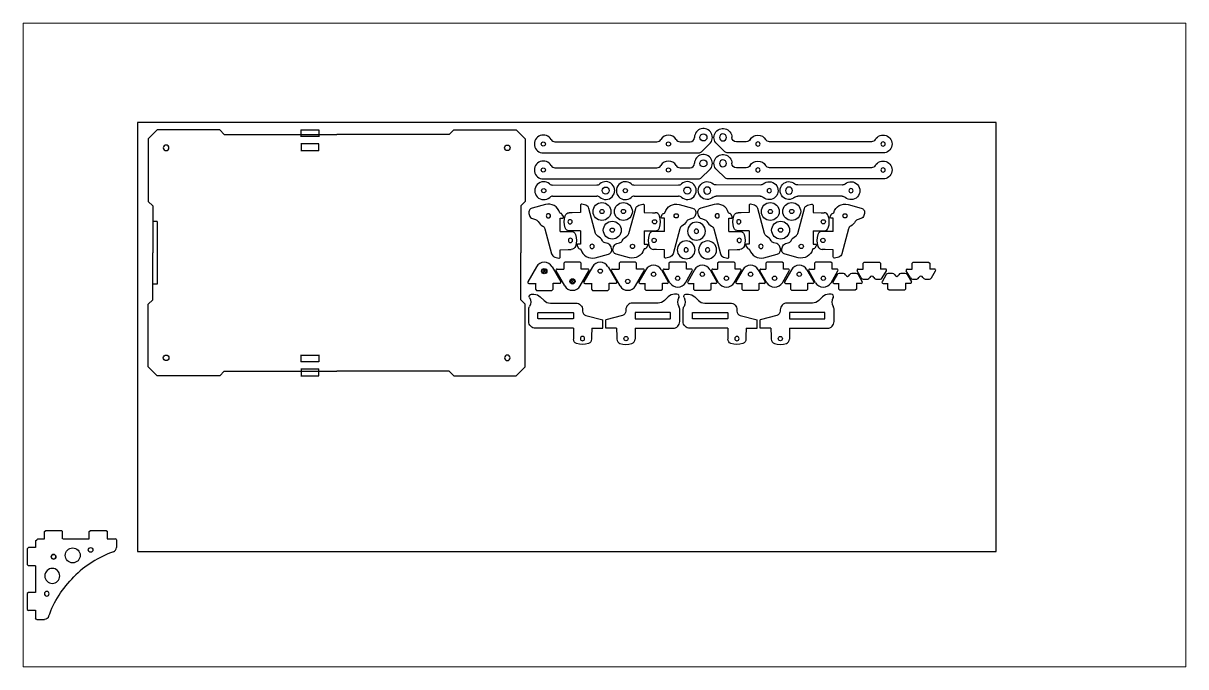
# Paper-space layout 'Hardware' of a CAD drawing. Header units: inches. Extents: x 0.8 to 33.2, y 3.2 to 21.2.
# The model-space entities are those that its viewports show. They can reach past a viewport. Long polylines and large blocks are cut down to what shows.
import ezdxf

# ---------------------------------------------------------------- set-up
doc = ezdxf.new("R2010")
doc.units = ezdxf.units.IN
doc.header["$MEASUREMENT"] = 0
doc.layers.add('CUT', color=1, linetype='Continuous')
doc.layers.add('CUT_195', color=3, linetype='Continuous')

# ---------------------------------------------------------------- blocks, each defined once
blk = doc.blocks.new('Bracket_V2')
at = {"layer": 'CUT'}
for p, q in [((-0.2, 0.65), (-0.168, 0.682)), ((-0.2, 0.451), (-0.2, 0.65)), ((-0.168, 0.682), (0.275, 0.682)), ((0.275, 0.682), (0.306, 0.65)), ((0.306, 0.451), (0.306, 0.65)), ((1.05, 0.65), (1.082, 0.682)), ((1.05, 0.451), (1.05, 0.65)), ((1.082, 0.682), (1.525, 0.682)), ((1.525, 0.682), (1.556, 0.65)), ((1.556, 0.451), (1.556, 0.65)), ((-0.387, 0.451), (-0.419, 0.419)), ((-0.387, 0.451), (-0.2, 0.451)), ((0.311, 0.451), (1.05, 0.451)), ((1.551, 0.451), (1.777, 0.451)), ((1.808, 0.419), (1.808, 0.202))]:
    blk.add_line(p, q, dxfattribs=at)
for centre, radius in [((0.053, -0.053), 0.0645), ((0.589, -0.017), 0.209), ((1.089, 0.137), 0.0645)]:
    blk.add_circle(centre, radius, dxfattribs=at)
for centre, radius, start, end in [((1.777, 0.419), 0.0312, 0, 90), ((2.735, -2.735), 2.995, 109.7047, 135), ((1.683, 0.202), 0.125, 289.7047, 360)]:
    blk.add_arc(centre, radius, start, end, dxfattribs=at)
blk = doc.blocks.new('Bracket_V2_both')
at = {"xscale": -1}
blk.add_blockref('Bracket_V2', (-0.447, -0.447), dxfattribs=at)
at = {"rotation": 270}
blk.add_blockref('Bracket_V2', (-0.447, -0.447), dxfattribs=at)
blk = doc.blocks.new('CSB_LidPlate')
for p, q in [((-1.437, 10.29), (-1.312, 10.165)), ((-1.312, 10.165), (0, 10.165)), ((-3.437, 8.29), (-3.312, 8.165)), ((-3.312, 8.165), (-3.312, 5.02))]:
    blk.add_line(p, q)
at = {"ltscale": 0.03125}
blk.add_lwpolyline([(-3.437, 8.29), (-3.437, 10.04), (-3.187, 10.29), (-1.437, 10.29)], dxfattribs=at)
blk.add_circle((-2.937, 9.79), 0.0781)
blk = doc.blocks.new('HingeHole')
at = {"layer": 'CUT', "ltscale": 0.003906}
for p, q in [((-0.0975, 0.495), (0.0975, 0.495)), ((-0.0925, 0), (-0.0925, 0.5)), ((0.0925, 0.5), (0.0925, 0)), ((0.0975, 0.005), (-0.0975, 0.005))]:
    blk.add_line(p, q, dxfattribs=at)
blk = doc.blocks.new('TopPlate')
at = {"layer": 'CUT'}
for p, q in [((-5.02, 0.878), (-5.145, 0.878)), ((-5.02, 0.878), (-5.02, -0.878)), ((-5.02, -0.878), (-5.145, -0.878))]:
    blk.add_line(p, q, dxfattribs=at)
at = {"rotation": 270}
for p in [(-1, 3.344), (-1, -2.954)]:
    blk.add_blockref('HingeHole', p, dxfattribs=at)
at = {"xscale": -1, "rotation": 270}
for p in [(-1, 2.954), (-1, -3.344)]:
    blk.add_blockref('HingeHole', p, dxfattribs=at)
at = {"layer": 'CUT'}
for p, xscale, rotation in [((5.02, 0), -1.000000000000001, 90), ((-5.02, 0), -1, 270)]:
    blk.add_blockref('CSB_LidPlate', p, dxfattribs=dict(at, xscale=xscale, rotation=rotation))
for p, rotation in [((-5.02, 0), 270), ((5.02, 0), 90)]:
    blk.add_blockref('CSB_LidPlate', p, dxfattribs=dict(at, rotation=rotation))
blk = doc.blocks.new('Linkage_5in')
at = {"layer": 'CUT_195'}
for p, q in [((0.325, 0.063), (3.175, 0.063)), ((3.825, 0.063), (4.102, 0.063)), ((4.65, 0.003), (4.426, -0.215)), ((0, -0.25), (4.339, -0.25))]:
    blk.add_line(p, q, dxfattribs=at)
for centre, radius in [((0, 0), 0.0595), ((3.5, 0), 0.0595), ((4.477, 0.184), 0.0985)]:
    blk.add_circle(centre, radius, dxfattribs=at)
for centre, radius, start, end in [((4.477, 0.184), 0.25, 313.7783, 179.4446), ((0, 0), 0.25, 30, 270), ((0.325, 0.188), 0.125, 210, 270), ((3.175, 0.188), 0.125, 270, 330), ((3.5, 0), 0.25, 30, 150), ((3.825, 0.188), 0.125, 210, 270), ((4.102, 0.188), 0.125, 270, 359.4446), ((4.339, -0.125), 0.125, 270, 314.1865)]:
    blk.add_arc(centre, radius, start, end, dxfattribs=at)
blk = doc.blocks.new('Bastion')
at = {"layer": 'CUT_195'}
for p, q in [((-0.217, 0.125), (-0.459, -0.296)), ((0.217, 0.125), (0.459, -0.296)), ((-0.432, -0.343), (-0.245, -0.343)), ((0.432, -0.343), (0.245, -0.343))]:
    blk.add_line(p, q, dxfattribs=at)
blk.add_lwpolyline([(-0.245, -0.338), (-0.245, -0.505), (-0.214, -0.537), (0.214, -0.537), (0.245, -0.505), (0.245, -0.338)], dxfattribs=at)
blk.add_circle((0, 0), 0.0595, dxfattribs=at)
for centre, radius, start, end in [((0, 0), 0.25, 30, 150), ((-0.432, -0.311), 0.0312, 150, 270), ((0.432, -0.311), 0.0312, 270, 30)]:
    blk.add_arc(centre, radius, start, end, dxfattribs=at)
blk = doc.blocks.new('Bolt_4mm_Clearance')
at = {"layer": 'CUT'}
for p, q in [((-0.052, 0.052), (0.052, -0.052)), ((0.052, 0.052), (-0.052, -0.052))]:
    blk.add_line(p, q, dxfattribs=at)
blk.add_circle((0, 0), 0.0737, dxfattribs=at)
blk = doc.blocks.new('Bastion_Clipped')
at = {"layer": 'CUT_195'}
for p, q in [((-0.382, 0.005), (-0.245, 0.005)), ((0.382, 0.005), (0.245, 0.005)), ((-0.293, -0.242), (-0.409, -0.042)), ((-0.239, -0.273), (-0.115, -0.273)), ((0.115, -0.273), (0.239, -0.273)), ((0.293, -0.242), (0.409, -0.042))]:
    blk.add_line(p, q, dxfattribs=at)
blk.add_lwpolyline([(-0.245, 0), (-0.245, 0.168), (-0.214, 0.199), (0.214, 0.199), (0.245, 0.168), (0.245, 0)], dxfattribs=at)
for centre, radius, start, end in [((-0.382, -0.026), 0.0312, 90, 210), ((0.382, -0.026), 0.0312, 330, 90), ((-0.239, -0.21), 0.0625, 210, 270), ((-0.115, -0.21), 0.0625, 270, 341.0709), ((0, -0.25), 0.0595, 18.9291, 161.0709), ((0.115, -0.21), 0.0625, 198.9291, 270), ((0.239, -0.21), 0.0625, 270, 330)]:
    blk.add_arc(centre, radius, start, end, dxfattribs=at)
blk = doc.blocks.new('Bastion_Notched')
at = {"layer": 'CUT_195'}
for p, q in [((-0.217, 0.375), (-0.409, 0.042)), ((0.217, 0.375), (0.409, 0.042)), ((-0.382, -0.005), (-0.245, -0.005)), ((0.382, -0.005), (0.245, -0.005))]:
    blk.add_line(p, q, dxfattribs=at)
blk.add_lwpolyline([(-0.245, 0), (-0.245, -0.168), (-0.214, -0.199), (0.214, -0.199), (0.245, -0.168), (0.245, 0)], dxfattribs=at)
blk.add_circle((0, 0.25), 0.0595, dxfattribs=at)
for centre, radius, start, end in [((0, 0.25), 0.25, 30, 150), ((-0.382, 0.026), 0.0312, 150, 270), ((0.382, 0.026), 0.0312, 270, 30)]:
    blk.add_arc(centre, radius, start, end, dxfattribs=at)
blk = doc.blocks.new('ShortParallogram')
at = {"layer": 'CUT_195'}
for p, q in [((0.621, 0.069), (1.86, 0.071)), ((0.621, -0.243), (1.86, -0.241))]:
    blk.add_line(p, q, dxfattribs=at)
for centre, radius in [((2.108, -0.084), 0.0985), ((0.375, -0.088), 0.0595)]:
    blk.add_circle(centre, radius, dxfattribs=at)
for centre, radius, start, end in [((0.375, -0.088), 0.25, 48.6921, 311.5114), ((0.623, 0.194), 0.125, 228.6921, 270.1018), ((1.86, 0.196), 0.125, 270.1018, 311.5114), ((2.108, -0.084), 0.25, 228.6921, 131.5114), ((0.624, -0.368), 0.125, 90.1018, 131.5114), ((1.861, -0.366), 0.125, 48.6921, 90.1018)]:
    blk.add_arc(centre, radius, start, end, dxfattribs=at)
blk = doc.blocks.new('HingeTop')
at = {"layer": 'CUT_195', "ltscale": 0.007812}
for p, q in [((-0.242, 0.263), (-0.005, 0.253)), ((-0.015, 0.253), (0.067, 0.253)), ((-0.242, -0.253), (-0.005, -0.253)), ((-0.015, -0.253), (0.067, -0.253))]:
    blk.add_line(p, q, dxfattribs=at)
at = {"layer": 'CUT_195'}
blk.add_lwpolyline([(-0.242, -0.25), (-0.242, -0.622), (-0.179, -0.622, -0.57735), (-0.152, -0.669), (-0.191, -0.737, -0.267949), (-0.218, -0.753), (-0.224, -0.753, 0.336424), (-0.254, -0.776, -0.411031), (-0.655, -1.004), (-1.025, -0.905, -0.414214), (-1.114, -0.752), (-1.099, -0.698, -0.267949), (-1.011, -0.61), (-0.934, -0.589, 0.203798), (-0.857, -0.529, -0.141217), (-0.729, -0.4, 0.203798), (-0.668, -0.323), (-0.481, 0.375, -0.267949), (-0.393, 0.464), (-0.281, 0.493, -0.493145), (-0.242, 0.463), (-0.242, 0.263)], format="xyb", dxfattribs=at)
at = {"layer": 'CUT_195', "ltscale": 0.003906}
for centre in [(0.047, 0), (-0.57, -0.688)]:
    blk.add_circle(centre, 0.0595, dxfattribs=at)
at = {"layer": 'CUT_195', "ltscale": 0.007812}
for centre, radius, start, end in [((0.067, 0.128), 0.125, 18.3655, 90), ((-0.318, 0), 0.531, 341.6345, 18.3655), ((0.067, -0.128), 0.125, 270, 341.6345)]:
    blk.add_arc(centre, radius, start, end, dxfattribs=at)
blk = doc.blocks.new('Spacer_0p195')
at = {"layer": 'CUT_195'}
for radius in [0.25, 0.0595]:
    blk.add_circle((0, 0), radius, dxfattribs=at)
blk = doc.blocks.new('CSB_Latch_Bottom')
at = {"layer": 'CUT_195', "ltscale": 0.007812}
for p, q in [((-1.626, 0.674), (-1.626, 0.607)), ((-0.675, -0.497), (-0.438, -0.497)), ((-0.448, -0.497), (-0.365, -0.497)), ((-0.675, -1.013), (-0.438, -1.003)), ((-0.675, -1.013), (-0.675, -1.317)), ((-0.448, -1.003), (-0.365, -1.003)), ((-0.675, -1.317), (-0.907, -1.317))]:
    blk.add_line(p, q, dxfattribs=at)
for points in [[(-0.675, -0.497), (-0.675, 0.566, 0.414214), (-0.862, 0.753), (-1.188, 0.753, 0.131652), (-1.282, 0.728, 0.131652)], [(-1.553, 0.43), (-1.449, 0.326, -0.198912), (-1.376, 0.149), (-1.376, -0.566, 0.414214), (-1.188, -0.753), (-1.154, -0.753, -0.339454), (-1.033, -0.846), (-0.907, -1.317)]]:
    blk.add_lwpolyline(points, format="xyb", dxfattribs=at)
at = {"layer": 'CUT_195'}
blk.add_lwpolyline([(-1.118, 0.479), (-1.118, -0.479, 0.414214), (-1.102, -0.495), (-0.948, -0.495, 0.414214), (-0.933, -0.479), (-0.933, 0.479, 0.414214), (-0.948, 0.495), (-1.102, 0.495, 0.414214)], format="xyb", close=True, dxfattribs=at)
at = {"layer": 'CUT_195', "ltscale": 0.003906}
blk.add_circle((-0.385, -0.75), 0.0595, dxfattribs=at)
at = {"layer": 'CUT_195', "ltscale": 0.007812}
for centre, radius, start, end in [((-1.563, 0.674), 0.0625, 60, 180), ((-1.407, 0.944), 0.25, 240, 300), ((-1.376, 0.607), 0.25, 180, 225), ((-0.365, -0.622), 0.125, 18.3655, 90), ((-0.751, -0.75), 0.531, 341.6345, 18.3655), ((-0.365, -0.878), 0.125, 270, 341.6345)]:
    blk.add_arc(centre, radius, start, end, dxfattribs=at)

msp = doc.modelspace()

# ---------------------------------------------------------------- linework, layer by layer
msp.add_lwpolyline([(-123.3063, 53.45689), (-99.3063, 53.45689), (-99.3063, 65.45689), (-123.3063, 65.45689)], close=True)

# ---------------------------------------------------------------- block references
for name, p in [('TopPlate', (-117.73956, 61.81134)), ('Linkage_5in', (-111.96444, 64.85522)), ('Linkage_5in', (-111.96444, 64.1292)), ('ShortParallogram', (-112.32715, 63.63812)), ('ShortParallogram', (-110.04671, 63.63812)), ('Spacer_0p195', (-110.32449, 62.96675)), ('Spacer_0p195', (-109.72514, 62.96834)), ('Spacer_0p195', (-105.61842, 62.96675)), ('Spacer_0p195', (-105.01908, 62.96834)), ('Spacer_0p195', (-110.0368, 62.44585)), ('Spacer_0p195', (-105.33074, 62.44585)), ('Bastion', (-111.93722, 61.29958)), ('Bastion', (-110.37222, 61.29958)), ('Bastion_Notched', (-108.88045, 60.96208)), ('Bastion_Notched', (-107.51939, 60.96208)), ('Bastion_Notched', (-106.17066, 60.96208)), ('Bastion_Notched', (-104.80959, 60.96208)), ('Bastion_Clipped', (-102.78064, 61.35058)), ('Bastion_Clipped', (-101.40642, 61.35058)), ('Bolt_4mm_Clearance', (-111.93722, 61.29958))]:
    msp.add_blockref(name, p)
at = {"xscale": -1}
for name, p in [('Linkage_5in', (-102.46529, 64.85522)), ('Linkage_5in', (-102.46529, 64.1292)), ('ShortParallogram', (-105.27386, 63.63812)), ('ShortParallogram', (-102.98765, 63.63812))]:
    msp.add_blockref(name, p, dxfattribs=at)
for name, p, rotation in [('Spacer_0p195', (-107.68288, 62.41582), 180), ('Spacer_0p195', (-107.97057, 61.89493), 180), ('Spacer_0p195', (-107.37123, 61.89333), 180), ('CSB_Latch_Bottom', (-111.61861, 59.02892), 90), ('CSB_Latch_Bottom', (-107.30252, 59.02892), 90)]:
    msp.add_blockref(name, p, dxfattribs=dict(at, rotation=rotation))
for name, p, rotation in [('Bastion', (-111.14916, 61.01308), 180), ('Bastion', (-109.60285, 61.01308), 180), ('Bastion_Notched', (-108.20729, 61.35058), 180), ('Bastion_Notched', (-106.84623, 61.35058), 180), ('Bastion_Notched', (-105.4975, 61.35058), 180), ('Bastion_Notched', (-104.13643, 61.35058), 180), ('Bastion_Clipped', (-103.45736, 60.96208), 180), ('Bastion_Clipped', (-102.08314, 60.96208), 180), ('Bolt_4mm_Clearance', (-111.14916, 61.01308), 180), ('CSB_Latch_Bottom', (-108.90343, 59.02892), 270), ('CSB_Latch_Bottom', (-104.58733, 59.02892), 270), ('Bracket_V2_both', (-126.15577, 53.81197), 90.00000000000001)]:
    msp.add_blockref(name, p, dxfattribs=dict(rotation=rotation))
at = {"layer": 'CUT', "xscale": -1, "rotation": 180}
for p in [(-111.2521, 62.1586), (-106.53349, 62.1586)]:
    msp.add_blockref('HingeTop', p, dxfattribs=at)
at = {"layer": 'CUT', "xscale": -1}
for p in [(-111.16977, 62.67967), (-106.45117, 62.67967)]:
    msp.add_blockref('HingeTop', p, dxfattribs=at)
at = {"layer": 'CUT'}
for p in [(-108.90087, 62.67967), (-104.18226, 62.67967)]:
    msp.add_blockref('HingeTop', p, dxfattribs=at)
at = {"layer": 'CUT', "rotation": 180}
for p in [(-108.81855, 62.1586), (-104.09994, 62.1586)]:
    msp.add_blockref('HingeTop', p, dxfattribs=at)

psp = doc.layouts.new('Hardware')

# ---------------------------------------------------------------- viewports
at = {"layer": '0', "view_target_point": (-117.40834, 108.36181)}
psp.add_viewport(center=(17, 12.25), size=(32.5, 18), view_center_point=(7.1548, -49.12816), view_height=18, dxfattribs=at)

doc.saveas('drawing.dxf')
